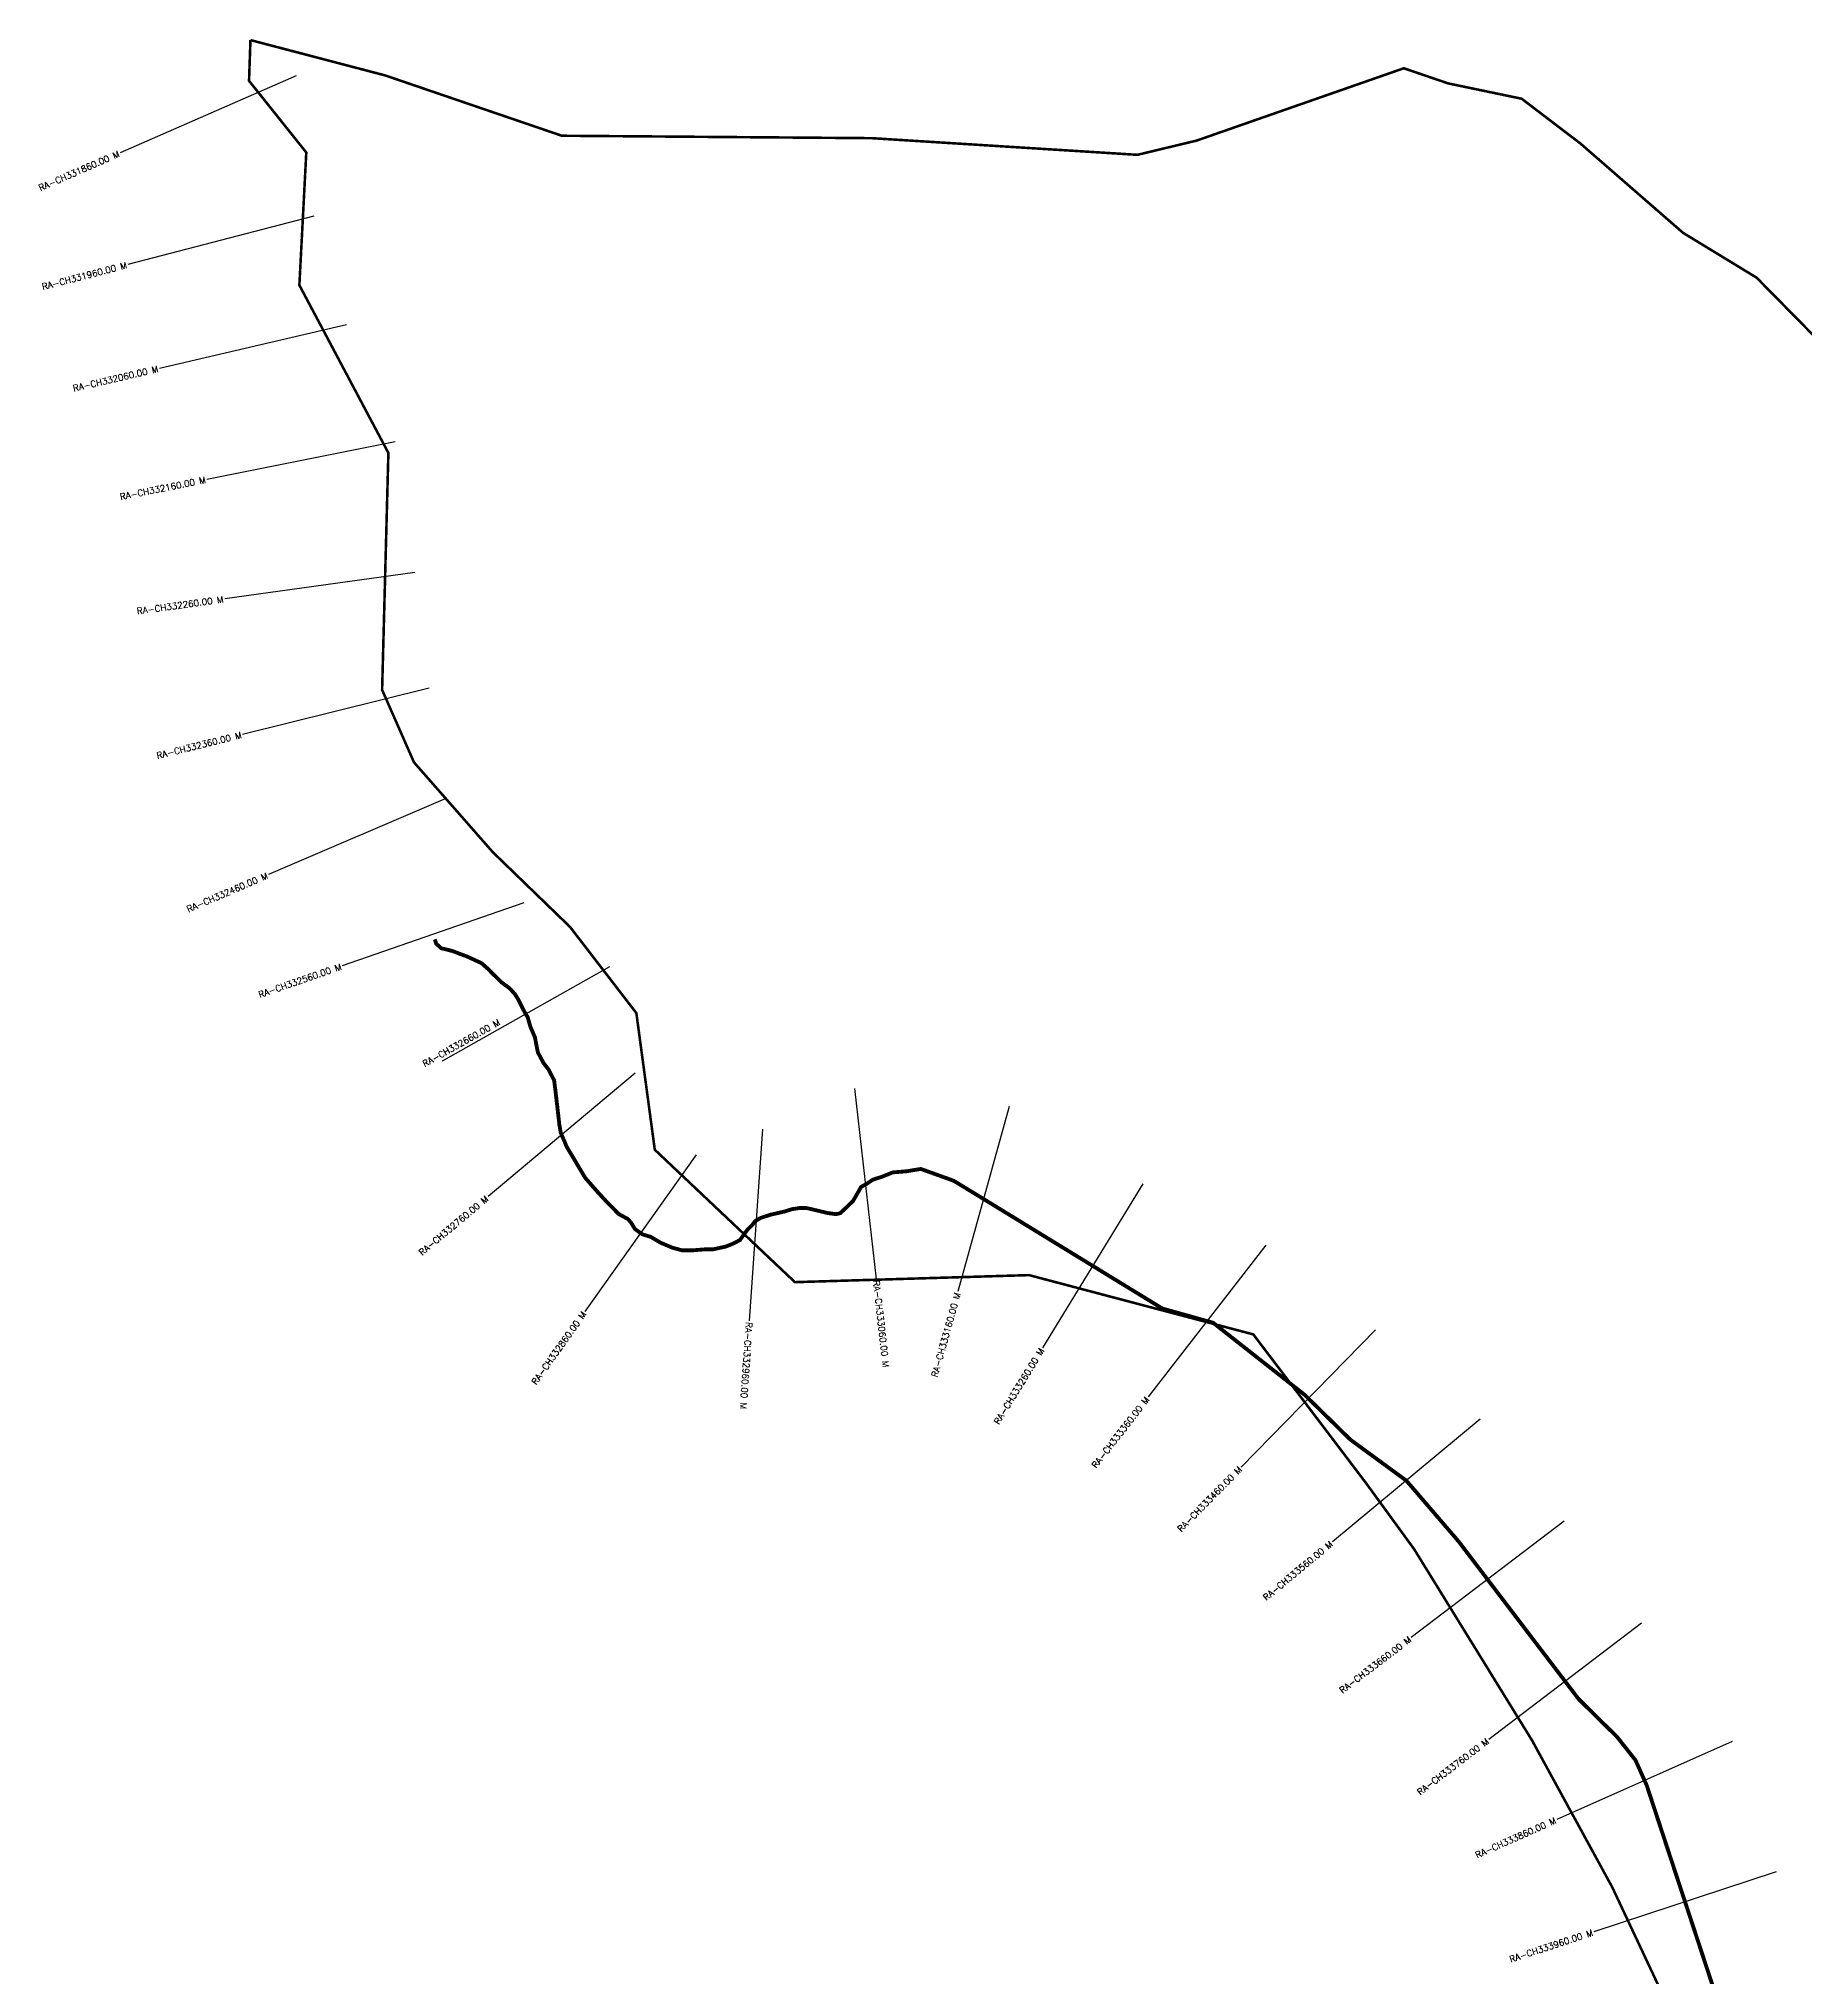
# Model space of a CAD drawing. Header units: metres. Extents: x 288707 to 293227, y 1990516 to 1993468.
# Drawn here: x 288707 to 290086, y 1991954 to 1993468 of the extents above; entities that cross this region are included whole.
import ezdxf
from ezdxf.enums import TextEntityAlignment as Align

# ---------------------------------------------------------------- set-up
doc = ezdxf.new("R2010")
doc.units = ezdxf.units.M
doc.header["$MEASUREMENT"] = 0
for name, color, linetype in [('CS', 134, 'Continuous'), ('CSMark', 6, 'Continuous'), ('NATURALLY PROTECTED', 3, 'Continuous')]:
    doc.layers.add(name, color=color, linetype=linetype)
doc.styles.get("Standard").update_dxf_attribs({"font": 'simplex.shx'})

msp = doc.modelspace()

# ---------------------------------------------------------------- linework, layer by layer
at = {"color": 6, "const_width": 2, "flags": 128}
for points in [[(289991, 1991906.9), (289948, 1991998.5), (289935.7, 1992024.7), (289873.1, 1992139.3), (289781.2, 1992288.4), (289743.5, 1992340.2), (289655.5, 1992456.3), (289480.4, 1992502.6), (289297.6, 1992497.1), (289188.2, 1992600.5), (289173.8, 1992707.2), (289122.1, 1992774.4), (289061.8, 1992832.8), (289000.2, 1992903), (288975.3, 1992959.6), (288980.2, 1993144.6), (288910.7, 1993275.6), (288916.1, 1993379.2), (288871.4, 1993435.2), (288872.5, 1993467)], [(288872.5, 1993467), (288977.7, 1993439.4), (289115.6, 1993392.3), (289357.6, 1993390.4), (289565, 1993377.4), (289611.2, 1993388.5), (289773, 1993445), (289807.5, 1993433.2), (289865, 1993421.2), (289910.8, 1993386.3), (289991, 1993316.5), (290048.4, 1993281.5), (290094.1, 1993235.1)]]:
    msp.add_lwpolyline(points, dxfattribs=at)
at = {"layer": 'CS'}
for p, q in [((288908.3, 1993439), (288770.8, 1993378.9)), ((288922, 1993329.5), (288776.8, 1993291.7)), ((288947.5, 1993244.7), (288801.4, 1993210.6)), ((288985.6, 1993153.4), (288838.5, 1993123.9)), ((289000.9, 1993051.2), (288852.4, 1993030.6)), ((289012, 1992960.9), (288866.4, 1992924.7)), ((289024.4, 1992874.5), (288886.6, 1992815.3)), ((289085.9, 1992793.3), (288944.2, 1992744)), ((289152.9, 1992743.3), (289022.2, 1992669.6)), ((289173, 1992660.2), (289058, 1992563.9)), ((289344.2, 1992648.4), (289361, 1992499.4)), ((289464.8, 1992634.3), (289424.8, 1992489.8)), ((289272.2, 1992616.6), (289262, 1992466.9)), ((289220.6, 1992596.6), (289133.7, 1992474.3)), ((289569.2, 1992573.8), (289490.9, 1992445.9)), ((289665.3, 1992525.9), (289573.3, 1992407.5)), ((289751, 1992459.8), (289646, 1992352.7)), ((289832.6, 1992390.1), (289717.3, 1992294.2)), ((289898.1, 1992310.4), (289778.7, 1992219.5)), ((289958.6, 1992230.8), (289839.3, 1992140)), ((290029.4, 1992138.5), (289892.4, 1992077.5)), ((290063.8, 1992036.6), (289921.3, 1991989.7))]:
    msp.add_line(p, q, dxfattribs=at)
at = {"layer": 'NATURALLY PROTECTED', "const_width": 3, "flags": 128}
msp.add_lwpolyline([(289016.4, 1992764.8), (289017.6, 1992761.3), (289021.5, 1992757.8), (289025, 1992757), (289030.4, 1992755.6), (289035.4, 1992753.7), (289041.4, 1992751.5), (289046.8, 1992749), (289052.7, 1992746.3), (289057.8, 1992741.9), (289061.4, 1992738.2), (289068.7, 1992731.1), (289074.8, 1992726.6), (289079, 1992722), (289081.6, 1992717.9), (289085.1, 1992710.7), (289089, 1992703.8), (289091.1, 1992696.5), (289094.6, 1992688.3), (289096.9, 1992676.5), (289101.4, 1992668.1), (289105.3, 1992663.1), (289109.6, 1992654.7), (289110.8, 1992645.3), (289113.7, 1992620), (289114.8, 1992613.6), (289117.6, 1992607.2), (289119.4, 1992602.8), (289125.7, 1992592.3), (289133.7, 1992578.8), (289143.5, 1992567.6), (289150.3, 1992560.2), (289160, 1992550.3), (289167.2, 1992546.4), (289169.9, 1992543.3), (289172.7, 1992538.6), (289178.4, 1992534.5), (289185.2, 1992532.4), (289192.3, 1992528.1), (289201.9, 1992524), (289209.3, 1992522), (289218.4, 1992522), (289227.1, 1992522.7), (289233.6, 1992522.7), (289243.6, 1992524.9), (289249.8, 1992527.4), (289254.7, 1992530), (289260.6, 1992538.2), (289264.4, 1992541.9), (289266.5, 1992544.7), (289270.7, 1992547.2), (289278.7, 1992549.8), (289289.3, 1992552.2), (289295.3, 1992554.1), (289301.4, 1992555), (289306.6, 1992555), (289315.5, 1992552.9), (289323, 1992551.1), (289329.7, 1992550.2), (289333.1, 1992551), (289335.4, 1992553.2), (289342.9, 1992560.4), (289346.7, 1992566.9), (289349.3, 1992571.5), (289353.8, 1992574), (289358.4, 1992577.1), (289365.8, 1992579.5), (289374, 1992582.8), (289384.9, 1992583.7), (289395.9, 1992585.5), (289421.5, 1992576.3), (289446.1, 1992561.3), (289550.7, 1992497.2), (289584.5, 1992476.5), (289607, 1992470.2), (289624.1, 1992465.4), (289640.6, 1992452.4), (289695.6, 1992409.1), (289731.4, 1992374), (289775, 1992342.1), (289815.8, 1992294.6), (289873.7, 1992218.5), (289909.3, 1992171.8), (289922, 1992159.2), (289939.5, 1992142), (289953.9, 1992123.8), (289962.6, 1992104.3), (290016.6, 1991940.2)], dxfattribs=at)

# ---------------------------------------------------------------- texts
at = {"layer": 'CSMark'}
for s, rotation, p in [('RA-CH331860.00 M', 23.598, (288769.9, 1993378.5)), ('RA-CH331960.00 M', 14.5894, (288775.8, 1993291.4)), ('RA-CH332060.00 M', 13.1442, (288800.4, 1993210.4)), ('RA-CH332160.00 M', 11.3481, (288837.5, 1993123.7)), ('RA-CH332260.00 M', 7.901, (288851.4, 1993030.4)), ('RA-CH332360.00 M', 13.9317, (288865.5, 1992924.5)), ('RA-CH332460.00 M', 23.2614, (288885.7, 1992814.9)), ('RA-CH332560.00 M', 19.1619, (288943.3, 1992743.7)), ('RA-CH332660.00 M', 29.4238, (289066.8, 1992700.6)), ('RA-CH332760.00 M', 39.9492, (289057.2, 1992563.2)), ('RA-CH333160.00 M', 74.5499, (289424.6, 1992488.8)), ('RA-CH332860.00 M', 54.6013, (289133.1, 1992473.5)), ('RA-CH333260.00 M', 58.5144, (289490.4, 1992445)), ('RA-CH333360.00 M', 52.1658, (289572.7, 1992406.7)), ('RA-CH333460.00 M', 45.5348, (289645.3, 1992352)), ('RA-CH333560.00 M', 39.7379, (289716.5, 1992293.6)), ('RA-CH333660.00 M', 37.271, (289777.9, 1992218.9)), ('RA-CH333760.00 M', 37.271, (289838.5, 1992139.4)), ('RA-CH333860.00 M', 23.991, (289891.5, 1992077.1)), ('RA-CH333960.00 M', 18.2147, (289920.4, 1991989.4))]:
    msp.add_text(s, height=5, rotation=rotation, dxfattribs=at).set_placement(p, align=Align.MIDDLE_RIGHT)
for s, rotation, p in [('RA-CH333060.00 M', 276.4374, (289361.1, 1992498.4)), ('RA-CH332960.00 M', 266.0792, (289261.9, 1992465.9))]:
    msp.add_text(s, height=5, rotation=rotation, dxfattribs=at).set_placement(p, align=Align.MIDDLE_LEFT)

doc.saveas('drawing.dxf')
